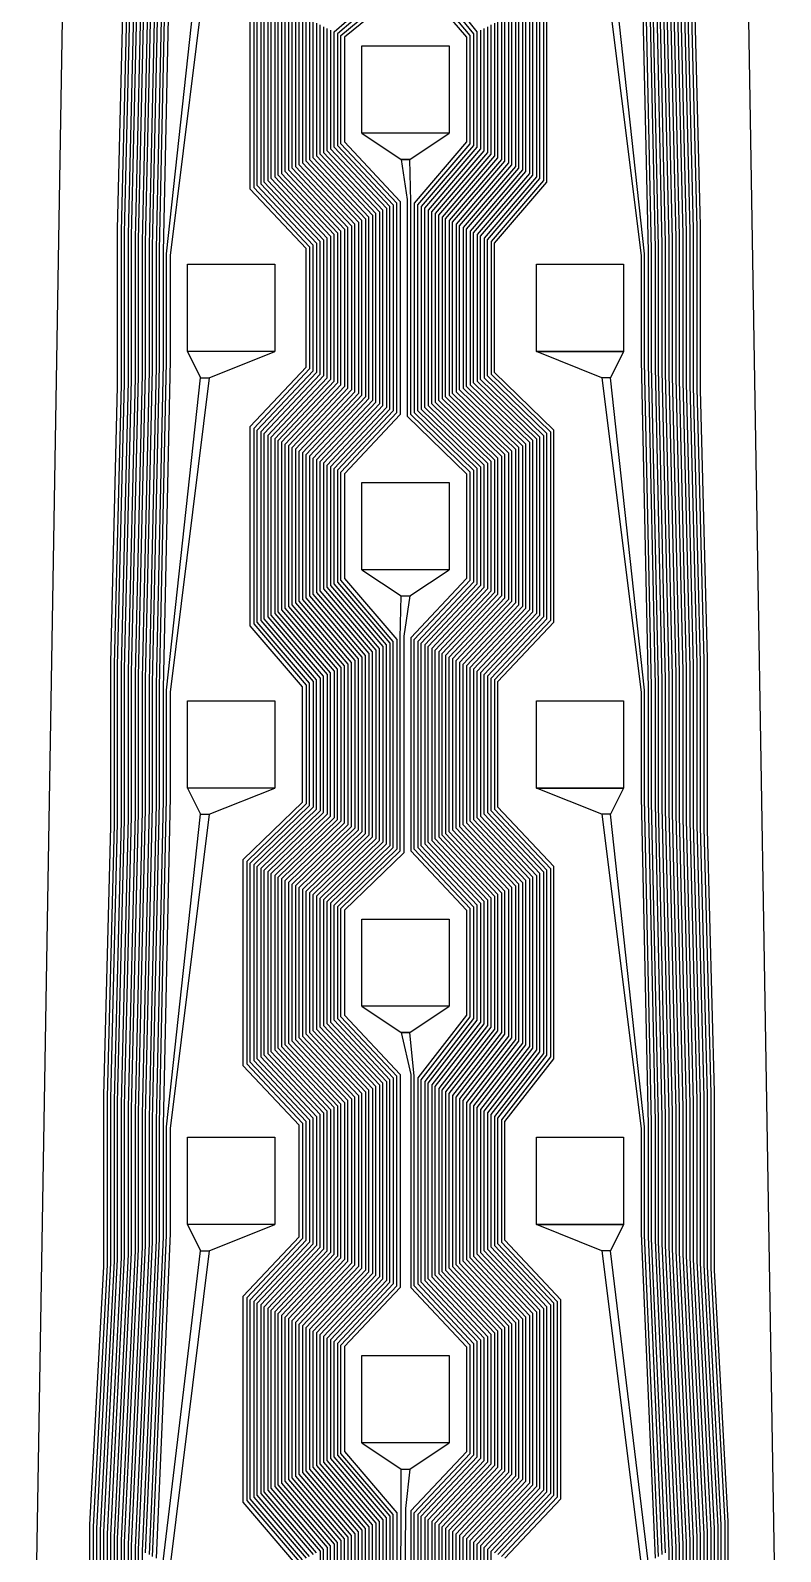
# Model space of a CAD drawing. Header units: inches. Extents: x 115980 to 170179, y 57000 to 74333.
# Drawn here: x 116293.8 to 116379.8, y 63013.2 to 63187.5 of the extents above; entities that cross this region are included whole.
import ezdxf

# ---------------------------------------------------------------- set-up
doc = ezdxf.new("R2010")
doc.units = ezdxf.units.IN
doc.header["$MEASUREMENT"] = 0
for name, color, linetype in [('metal', 221, 'Continuous'), ('nitride window', 40, 'Continuous'), ('profile', 140, 'Continuous')]:
    doc.layers.add(name, color=color, linetype=linetype)

msp = doc.modelspace()

# ---------------------------------------------------------------- linework, layer by layer
at = {"layer": 'metal'}
for points in [[(116305.42, 62997.49), (116305.42, 63013.89), (116307.02, 63048.29), (116307.02, 63063.09), (116307.82, 63098.69), (116307.82, 63112.69), (116308.62, 63149.09), (116308.62, 63162.29), (116309.42, 63199.49)], [(116309.83, 63199.69), (116309.02, 63162.09), (116309.02, 63149.29), (116308.22, 63112.49), (116308.22, 63098.89), (116307.42, 63062.89), (116307.42, 63048.49), (116305.82, 63013.69), (116305.82, 62997.69)], [(116363.8, 63199.69), (116364.62, 63162.09), (116364.62, 63149.29), (116365.42, 63112.49), (116365.42, 63098.89), (116366.22, 63062.89), (116366.22, 63048.49), (116367.82, 63013.69), (116367.82, 62997.69)], [(116368.22, 62997.49), (116368.22, 63013.89), (116366.62, 63048.29), (116366.62, 63063.09), (116365.82, 63098.69), (116365.82, 63112.69), (116365.02, 63149.09), (116365.02, 63162.29), (116364.22, 63199.49)], [(116305.82, 63197.69), (116305.02, 63164.09), (116305.02, 63147.29), (116304.22, 63114.49), (116304.22, 63096.89), (116303.42, 63064.89), (116303.42, 63046.49), (116301.82, 63015.69), (116301.82, 62995.69)], [(116302.22, 62995.89), (116302.22, 63015.49), (116303.82, 63046.69), (116303.82, 63064.69), (116304.62, 63097.09), (116304.62, 63114.29), (116305.42, 63147.49), (116305.42, 63163.89), (116306.22, 63197.89)], [(116306.62, 63198.09), (116305.82, 63163.69), (116305.82, 63147.69), (116305.02, 63114.09), (116305.02, 63097.29), (116304.22, 63064.49), (116304.22, 63046.89), (116302.62, 63015.29), (116302.62, 62996.09)], [(116303.02, 62996.29), (116303.02, 63015.09), (116304.62, 63047.09), (116304.62, 63064.29), (116305.42, 63097.49), (116305.42, 63113.89), (116306.22, 63147.89), (116306.22, 63163.49), (116307.02, 63198.29)], [(116307.42, 63198.49), (116306.62, 63163.29), (116306.62, 63148.09), (116305.82, 63113.69), (116305.82, 63097.69), (116305.02, 63064.09), (116305.02, 63047.29), (116303.42, 63014.89), (116303.42, 62996.49)], [(116303.82, 62996.69), (116303.82, 63014.69), (116305.42, 63047.49), (116305.42, 63063.89), (116306.22, 63097.89), (116306.22, 63113.49), (116307.02, 63148.29), (116307.02, 63163.09), (116307.82, 63198.69)], [(116308.22, 63198.89), (116307.42, 63162.89), (116307.42, 63148.49), (116306.62, 63113.29), (116306.62, 63098.09), (116305.82, 63063.69), (116305.82, 63047.69), (116304.22, 63014.49), (116304.22, 62996.89)], [(116304.62, 62997.09), (116304.62, 63014.29), (116306.22, 63047.89), (116306.22, 63063.49), (116307.02, 63098.29), (116307.02, 63113.09), (116307.82, 63148.69), (116307.82, 63162.69), (116308.62, 63199.09)], [(116309.02, 63199.29), (116308.22, 63162.49), (116308.22, 63148.89), (116307.42, 63112.89), (116307.42, 63098.49), (116306.62, 63063.29), (116306.62, 63048.09), (116305.02, 63014.09), (116305.02, 62997.29)], [(116306.22, 62997.89), (116306.22, 63013.49), (116307.82, 63048.69), (116307.82, 63062.69), (116308.62, 63099.09), (116308.62, 63112.29), (116309.42, 63149.49), (116309.42, 63161.89), (116313.32, 63197.69)], [(116314.32, 63197.69), (116309.82, 63161.69), (116309.82, 63149.69), (116309.02, 63112.09), (116309.02, 63099.29), (116308.22, 63062.49), (116308.22, 63048.89), (116306.62, 63013.29), (116306.62, 62998.09)], [(116359.32, 63197.69), (116363.82, 63161.69), (116363.82, 63149.69), (116364.62, 63112.09), (116364.62, 63099.29), (116365.42, 63062.49), (116365.42, 63048.89), (116367.02, 63013.29), (116367.02, 62998.09)], [(116367.42, 62997.89), (116367.42, 63013.49), (116365.82, 63048.69), (116365.82, 63062.69), (116365.02, 63099.09), (116365.02, 63112.29), (116364.22, 63149.49), (116364.22, 63161.89), (116360.32, 63197.69)], [(116364.62, 63199.29), (116365.42, 63162.49), (116365.42, 63148.89), (116366.22, 63112.89), (116366.22, 63098.49), (116367.02, 63063.29), (116367.02, 63048.09), (116368.62, 63014.09), (116368.62, 62997.29)], [(116369.02, 62997.09), (116369.02, 63014.29), (116367.42, 63047.89), (116367.42, 63063.49), (116366.62, 63098.29), (116366.62, 63113.09), (116365.82, 63148.69), (116365.82, 63162.69), (116365.02, 63199.09)], [(116365.42, 63198.89), (116366.22, 63162.89), (116366.22, 63148.49), (116367.02, 63113.29), (116367.02, 63098.09), (116367.82, 63063.69), (116367.82, 63047.69), (116369.42, 63014.49), (116369.42, 62996.89)], [(116369.82, 62996.69), (116369.82, 63014.69), (116368.22, 63047.49), (116368.22, 63063.89), (116367.42, 63097.89), (116367.42, 63113.49), (116366.62, 63148.29), (116366.62, 63163.09), (116365.82, 63198.69)], [(116366.22, 63198.49), (116367.02, 63163.29), (116367.02, 63148.09), (116367.82, 63113.69), (116367.82, 63097.69), (116368.62, 63064.09), (116368.62, 63047.29), (116370.22, 63014.89), (116370.22, 62996.49)], [(116370.62, 62996.29), (116370.62, 63015.09), (116369.02, 63047.09), (116369.02, 63064.29), (116368.22, 63097.49), (116368.22, 63113.89), (116367.42, 63147.89), (116367.42, 63163.49), (116366.62, 63198.29)], [(116367.02, 63198.09), (116367.82, 63163.69), (116367.82, 63147.69), (116368.62, 63114.09), (116368.62, 63097.29), (116369.42, 63064.49), (116369.42, 63046.89), (116371.02, 63015.29), (116371.02, 62996.09)], [(116371.42, 62995.89), (116371.42, 63015.49), (116369.82, 63046.69), (116369.82, 63064.69), (116369.02, 63097.09), (116369.02, 63114.29), (116368.22, 63147.49), (116368.22, 63163.89), (116367.42, 63197.89)], [(116367.82, 63197.69), (116368.62, 63164.09), (116368.62, 63147.29), (116369.42, 63114.49), (116369.42, 63096.89), (116370.22, 63064.89), (116370.22, 63046.49), (116371.82, 63015.69), (116371.82, 62995.69)], [(116300.62, 62995.09), (116300.62, 63016.29), (116302.22, 63045.89), (116302.22, 63065.49), (116303.02, 63096.29), (116303.02, 63115.09), (116303.82, 63146.69), (116303.82, 63164.69), (116304.62, 63197.09)], [(116305.02, 63197.29), (116304.22, 63164.49), (116304.22, 63146.89), (116303.42, 63114.89), (116303.42, 63096.49), (116302.62, 63065.29), (116302.62, 63046.09), (116301.02, 63016.09), (116301.02, 62995.29)], [(116301.42, 62995.49), (116301.42, 63015.89), (116303.02, 63046.29), (116303.02, 63065.09), (116303.82, 63096.69), (116303.82, 63114.69), (116304.62, 63147.09), (116304.62, 63164.29), (116305.42, 63197.49)], [(116372.22, 62995.49), (116372.22, 63015.89), (116370.62, 63046.29), (116370.62, 63065.09), (116369.82, 63096.69), (116369.82, 63114.69), (116369.02, 63147.09), (116369.02, 63164.29), (116368.22, 63197.49)], [(116368.62, 63197.29), (116369.42, 63164.49), (116369.42, 63146.89), (116370.22, 63114.89), (116370.22, 63096.49), (116371.02, 63065.29), (116371.02, 63046.09), (116372.62, 63016.09), (116372.62, 62995.29)], [(116373.02, 62995.09), (116373.02, 63016.29), (116371.42, 63045.89), (116371.42, 63065.49), (116370.62, 63096.29), (116370.62, 63115.09), (116369.82, 63146.69), (116369.82, 63164.69), (116369.02, 63197.09)], [(116369.42, 63196.89), (116370.22, 63164.89), (116370.22, 63146.49), (116371.02, 63115.29), (116371.02, 63096.09), (116371.82, 63065.69), (116371.82, 63045.69), (116373.42, 63016.49), (116373.42, 62994.89)], [(116373.82, 62994.69), (116373.82, 63016.69), (116372.22, 63045.49), (116372.22, 63065.89), (116371.42, 63095.89), (116371.42, 63115.49), (116370.62, 63146.29), (116370.62, 63165.09), (116369.82, 63196.69)], [(116338.82, 63194.19), (116344.62, 63187.09), (116344.62, 63174.29), (116338.62, 63167.29), (116338.62, 63144.09), (116345.42, 63137.49), (116345.42, 63123.89), (116339.02, 63117.09), (116339.02, 63094.29), (116345.42, 63087.49), (116345.42, 63073.89), (116339.82, 63066.69), (116339.82, 63044.69), (116346.22, 63037.89), (116346.22, 63023.49), (116339.82, 63016.69), (116339.82, 62994.69)], [(116340.22, 62994.89), (116340.22, 63016.49), (116346.62, 63023.29), (116346.62, 63038.09), (116340.22, 63044.89), (116340.22, 63066.49), (116345.82, 63073.69), (116345.82, 63087.69), (116339.42, 63094.49), (116339.42, 63116.89), (116345.82, 63123.69), (116345.82, 63137.69), (116339.02, 63144.29), (116339.02, 63167.09), (116345.02, 63174.09), (116345.02, 63187.29), (116339.32, 63194.44)], [(116333.82, 62994.69), (116333.82, 63016.69), (116327.82, 63023.69), (116327.82, 63037.69), (116334.22, 63044.49), (116334.22, 63066.89), (116327.82, 63073.69), (116327.82, 63087.69), (116334.62, 63094.29), (116334.62, 63117.09), (116328.62, 63124.09), (116328.62, 63137.29), (116335.02, 63144.09), (116335.02, 63167.29), (116328.62, 63174.09), (116328.62, 63187.29), (116335.71, 63193.47)], [(116336.2, 63193.22), (116329.02, 63187.09), (116329.02, 63174.29), (116335.42, 63167.49), (116335.42, 63143.89), (116329.02, 63137.09), (116329.02, 63124.29), (116335.02, 63117.29), (116335.02, 63094.09), (116328.22, 63087.49), (116328.22, 63073.89), (116334.62, 63067.09), (116334.62, 63044.29), (116328.22, 63037.49), (116328.22, 63023.89), (116334.22, 63016.89), (116334.22, 62994.49)], [(116334.62, 62994.29), (116334.62, 63017.09), (116328.62, 63024.09), (116328.62, 63037.29), (116335.02, 63044.09), (116335.02, 63067.29), (116328.62, 63074.09), (116328.62, 63087.29), (116335.42, 63093.89), (116335.42, 63117.49), (116329.42, 63124.49), (116329.42, 63136.89), (116335.82, 63143.69), (116335.82, 63167.69), (116329.42, 63174.49), (116329.42, 63186.89), (116336.7, 63192.96)], [(116337.2, 63192.7), (116329.82, 63186.69), (116329.82, 63174.69), (116336.22, 63167.89), (116336.22, 63143.49), (116329.82, 63136.69), (116329.82, 63124.69), (116335.82, 63117.69), (116335.82, 63093.69), (116329.02, 63087.09), (116329.02, 63074.29), (116335.42, 63067.49), (116335.42, 63043.89), (116329.02, 63037.09), (116329.02, 63024.29), (116335.02, 63017.29), (116335.02, 62994.09)], [(116337.82, 63193.69), (116343.82, 63186.69), (116343.82, 63174.69), (116337.82, 63167.69), (116337.82, 63143.69), (116344.62, 63137.09), (116344.62, 63124.29), (116338.22, 63117.49), (116338.22, 63093.89), (116344.62, 63087.09), (116344.62, 63074.29), (116339.02, 63067.09), (116339.02, 63044.29), (116345.42, 63037.49), (116345.42, 63023.89), (116339.02, 63017.09), (116339.02, 62994.29)], [(116339.42, 62994.49), (116339.42, 63016.89), (116345.82, 63023.69), (116345.82, 63037.69), (116339.42, 63044.49), (116339.42, 63066.89), (116345.02, 63074.09), (116345.02, 63087.29), (116338.62, 63094.09), (116338.62, 63117.29), (116345.02, 63124.09), (116345.02, 63137.29), (116338.22, 63143.89), (116338.22, 63167.49), (116344.22, 63174.49), (116344.22, 63186.89), (116338.32, 63193.94)], [(116324.22, 63011.89), (116318.22, 63018.89), (116318.22, 63042.49), (116324.62, 63049.29), (116324.62, 63062.09), (116318.22, 63068.89), (116318.22, 63092.49), (116325.02, 63099.09), (116325.02, 63112.29), (116319.02, 63119.29), (116319.02, 63142.09), (116325.42, 63148.89), (116325.42, 63162.49), (116319.02, 63169.29), (116319.02, 63192.09)], [(116319.42, 63191.89), (116319.42, 63169.49), (116325.82, 63162.69), (116325.82, 63148.69), (116319.42, 63141.89), (116319.42, 63119.49), (116325.42, 63112.49), (116325.42, 63098.89), (116318.62, 63092.29), (116318.62, 63069.09), (116325.02, 63062.29), (116325.02, 63049.09), (116318.62, 63042.29), (116318.62, 63019.09), (116324.62, 63012.09)], [(116325.02, 63012.29), (116319.02, 63019.29), (116319.02, 63042.09), (116325.42, 63048.89), (116325.42, 63062.49), (116319.02, 63069.29), (116319.02, 63092.09), (116325.82, 63098.69), (116325.82, 63112.69), (116319.82, 63119.69), (116319.82, 63141.69), (116326.22, 63148.49), (116326.22, 63162.89), (116319.82, 63169.69), (116319.82, 63191.69)], [(116320.22, 63191.49), (116320.22, 63169.89), (116326.62, 63163.09), (116326.62, 63148.29), (116320.22, 63141.49), (116320.22, 63119.89), (116326.22, 63112.89), (116326.22, 63098.49), (116319.42, 63091.89), (116319.42, 63069.49), (116325.82, 63062.69), (116325.82, 63048.69), (116319.42, 63041.89), (116319.42, 63019.49), (116325.42, 63012.49)], [(116325.82, 63012.69), (116319.82, 63019.69), (116319.82, 63041.69), (116326.22, 63048.49), (116326.22, 63062.89), (116319.82, 63069.69), (116319.82, 63091.69), (116326.62, 63098.29), (116326.62, 63113.09), (116320.62, 63120.09), (116320.62, 63141.29), (116327.02, 63148.09), (116327.02, 63163.29), (116320.62, 63170.09), (116320.62, 63191.29)], [(116321.02, 63191.09), (116321.02, 63170.29), (116327.42, 63163.49), (116327.42, 63147.89), (116321.02, 63141.09), (116321.02, 63120.29), (116327.02, 63113.29), (116327.02, 63098.09), (116320.22, 63091.49), (116320.22, 63069.89), (116326.62, 63063.09), (116326.62, 63048.29), (116320.22, 63041.49), (116320.22, 63019.89), (116326.22, 63012.89)], [(116326.62, 63013.09), (116320.62, 63020.09), (116320.62, 63041.29), (116327.02, 63048.09), (116327.02, 63063.29), (116320.62, 63070.09), (116320.62, 63091.29), (116327.42, 63097.89), (116327.42, 63113.49), (116321.42, 63120.49), (116321.42, 63140.89), (116327.82, 63147.69), (116327.82, 63163.69), (116321.42, 63170.49), (116321.42, 63190.89)], [(116321.82, 63190.69), (116321.82, 63170.69), (116328.22, 63163.89), (116328.22, 63147.49), (116321.82, 63140.69), (116321.82, 63120.69), (116327.82, 63113.69), (116327.82, 63097.69), (116321.02, 63091.09), (116321.02, 63070.29), (116327.42, 63063.49), (116327.42, 63047.89), (116321.02, 63041.09), (116321.02, 63020.29), (116327.02, 63013.29), (116327.02, 62998.09)], [(116351.82, 63190.69), (116351.82, 63170.69), (116345.82, 63163.69), (116345.82, 63147.69), (116352.62, 63141.09), (116352.62, 63120.29), (116346.22, 63113.49), (116346.22, 63097.89), (116352.62, 63091.09), (116352.62, 63070.29), (116347.02, 63063.09), (116347.02, 63048.29), (116353.42, 63041.49), (116353.42, 63019.89), (116347.02, 63013.09)], [(116347.42, 63012.89), (116353.82, 63019.69), (116353.82, 63041.69), (116347.42, 63048.49), (116347.42, 63062.89), (116353.02, 63070.09), (116353.02, 63091.29), (116346.62, 63098.09), (116346.62, 63113.29), (116353.02, 63120.09), (116353.02, 63141.29), (116346.22, 63147.89), (116346.22, 63163.49), (116352.22, 63170.49), (116352.22, 63190.89)], [(116352.62, 63191.09), (116352.62, 63170.29), (116346.62, 63163.29), (116346.62, 63148.09), (116353.42, 63141.49), (116353.42, 63119.89), (116347.02, 63113.09), (116347.02, 63098.29), (116353.42, 63091.49), (116353.42, 63069.89), (116347.82, 63062.69), (116347.82, 63048.69), (116354.22, 63041.89), (116354.22, 63019.49), (116347.82, 63012.69)], [(116348.22, 63012.49), (116354.62, 63019.29), (116354.62, 63042.09), (116348.22, 63048.89), (116348.22, 63062.49), (116353.82, 63069.69), (116353.82, 63091.69), (116347.42, 63098.49), (116347.42, 63112.89), (116353.82, 63119.69), (116353.82, 63141.69), (116347.02, 63148.29), (116347.02, 63163.09), (116353.02, 63170.09), (116353.02, 63191.29)], [(116327.42, 62997.89), (116327.42, 63013.49), (116321.42, 63020.49), (116321.42, 63040.89), (116327.82, 63047.69), (116327.82, 63063.69), (116321.42, 63070.49), (116321.42, 63090.89), (116328.22, 63097.49), (116328.22, 63113.89), (116322.22, 63120.89), (116322.22, 63140.49), (116328.62, 63147.29), (116328.62, 63164.09), (116322.22, 63170.89), (116322.22, 63190.49)], [(116322.62, 63190.29), (116322.62, 63171.09), (116329.02, 63164.29), (116329.02, 63147.09), (116322.62, 63140.29), (116322.62, 63121.09), (116328.62, 63114.09), (116328.62, 63097.29), (116321.82, 63090.69), (116321.82, 63070.69), (116328.22, 63063.89), (116328.22, 63047.49), (116321.82, 63040.69), (116321.82, 63020.69), (116327.82, 63013.69), (116327.82, 62997.69)], [(116328.22, 62997.49), (116328.22, 63013.89), (116322.22, 63020.89), (116322.22, 63040.49), (116328.62, 63047.29), (116328.62, 63064.09), (116322.22, 63070.89), (116322.22, 63090.49), (116329.02, 63097.09), (116329.02, 63114.29), (116323.02, 63121.29), (116323.02, 63140.09), (116329.42, 63146.89), (116329.42, 63164.49), (116323.02, 63171.29), (116323.02, 63190.09)], [(116323.42, 63189.89), (116323.42, 63171.49), (116329.82, 63164.69), (116329.82, 63146.69), (116323.42, 63139.89), (116323.42, 63121.49), (116329.42, 63114.49), (116329.42, 63096.89), (116322.62, 63090.29), (116322.62, 63071.09), (116329.02, 63064.29), (116329.02, 63047.09), (116322.62, 63040.29), (116322.62, 63021.09), (116328.62, 63014.09), (116328.62, 62997.29)], [(116329.02, 62997.09), (116329.02, 63014.29), (116323.02, 63021.29), (116323.02, 63040.09), (116329.42, 63046.89), (116329.42, 63064.49), (116323.02, 63071.29), (116323.02, 63090.09), (116329.82, 63096.69), (116329.82, 63114.69), (116323.82, 63121.69), (116323.82, 63139.69), (116330.22, 63146.49), (116330.22, 63164.89), (116323.82, 63171.69), (116323.82, 63189.69)], [(116324.22, 63189.49), (116324.22, 63171.89), (116330.62, 63165.09), (116330.62, 63146.29), (116324.22, 63139.49), (116324.22, 63121.89), (116330.22, 63114.89), (116330.22, 63096.49), (116323.42, 63089.89), (116323.42, 63071.49), (116329.82, 63064.69), (116329.82, 63046.69), (116323.42, 63039.89), (116323.42, 63021.49), (116329.42, 63014.49), (116329.42, 62996.89)], [(116329.82, 62996.69), (116329.82, 63014.69), (116323.82, 63021.69), (116323.82, 63039.69), (116330.22, 63046.49), (116330.22, 63064.89), (116323.82, 63071.69), (116323.82, 63089.69), (116330.62, 63096.29), (116330.62, 63115.09), (116324.62, 63122.09), (116324.62, 63139.29), (116331.02, 63146.09), (116331.02, 63165.29), (116324.62, 63172.09), (116324.62, 63189.29)], [(116325.02, 63189.09), (116325.02, 63172.29), (116331.42, 63165.49), (116331.42, 63145.89), (116325.02, 63139.09), (116325.02, 63122.29), (116331.02, 63115.29), (116331.02, 63096.09), (116324.22, 63089.49), (116324.22, 63071.89), (116330.62, 63065.09), (116330.62, 63046.29), (116324.22, 63039.49), (116324.22, 63021.89), (116330.22, 63014.89), (116330.22, 62996.49)], [(116330.62, 62996.29), (116330.62, 63015.09), (116324.62, 63022.09), (116324.62, 63039.29), (116331.02, 63046.09), (116331.02, 63065.29), (116324.62, 63072.09), (116324.62, 63089.29), (116331.42, 63095.89), (116331.42, 63115.49), (116325.42, 63122.49), (116325.42, 63138.89), (116331.82, 63145.69), (116331.82, 63165.69), (116325.42, 63172.49), (116325.42, 63188.89)], [(116343.42, 62996.49), (116343.42, 63014.89), (116349.82, 63021.69), (116349.82, 63039.69), (116343.42, 63046.49), (116343.42, 63064.89), (116349.02, 63072.09), (116349.02, 63089.29), (116342.62, 63096.09), (116342.62, 63115.29), (116349.02, 63122.09), (116349.02, 63139.29), (116342.22, 63145.89), (116342.22, 63165.49), (116348.22, 63172.49), (116348.22, 63188.89)], [(116348.62, 63189.09), (116348.62, 63172.29), (116342.62, 63165.29), (116342.62, 63146.09), (116349.42, 63139.49), (116349.42, 63121.89), (116343.02, 63115.09), (116343.02, 63096.29), (116349.42, 63089.49), (116349.42, 63071.89), (116343.82, 63064.69), (116343.82, 63046.69), (116350.22, 63039.89), (116350.22, 63021.49), (116343.82, 63014.69), (116343.82, 62996.69)], [(116344.22, 62996.89), (116344.22, 63014.49), (116350.62, 63021.29), (116350.62, 63040.09), (116344.22, 63046.89), (116344.22, 63064.49), (116349.82, 63071.69), (116349.82, 63089.69), (116343.42, 63096.49), (116343.42, 63114.89), (116349.82, 63121.69), (116349.82, 63139.69), (116343.02, 63146.29), (116343.02, 63165.09), (116349.02, 63172.09), (116349.02, 63189.29)], [(116349.42, 63189.49), (116349.42, 63171.89), (116343.42, 63164.89), (116343.42, 63146.49), (116350.22, 63139.89), (116350.22, 63121.49), (116343.82, 63114.69), (116343.82, 63096.69), (116350.22, 63089.89), (116350.22, 63071.49), (116344.62, 63064.29), (116344.62, 63047.09), (116351.02, 63040.29), (116351.02, 63021.09), (116344.62, 63014.29), (116344.62, 62997.09)], [(116345.02, 62997.29), (116345.02, 63014.09), (116351.42, 63020.89), (116351.42, 63040.49), (116345.02, 63047.29), (116345.02, 63064.09), (116350.62, 63071.29), (116350.62, 63090.09), (116344.22, 63096.89), (116344.22, 63114.49), (116350.62, 63121.29), (116350.62, 63140.09), (116343.82, 63146.69), (116343.82, 63164.69), (116349.82, 63171.69), (116349.82, 63189.69)], [(116350.22, 63189.89), (116350.22, 63171.49), (116344.22, 63164.49), (116344.22, 63146.89), (116351.02, 63140.29), (116351.02, 63121.09), (116344.62, 63114.29), (116344.62, 63097.09), (116351.02, 63090.29), (116351.02, 63071.09), (116345.42, 63063.89), (116345.42, 63047.49), (116351.82, 63040.69), (116351.82, 63020.69), (116345.42, 63013.89), (116345.42, 62997.49)], [(116345.82, 62997.69), (116345.82, 63013.69), (116352.22, 63020.49), (116352.22, 63040.89), (116345.82, 63047.69), (116345.82, 63063.69), (116351.42, 63070.89), (116351.42, 63090.49), (116345.02, 63097.29), (116345.02, 63114.09), (116351.42, 63120.89), (116351.42, 63140.49), (116344.62, 63147.09), (116344.62, 63164.29), (116350.62, 63171.29), (116350.62, 63190.09)], [(116351.02, 63190.29), (116351.02, 63171.09), (116345.02, 63164.09), (116345.02, 63147.29), (116351.82, 63140.69), (116351.82, 63120.69), (116345.42, 63113.89), (116345.42, 63097.49), (116351.82, 63090.69), (116351.82, 63070.69), (116346.22, 63063.49), (116346.22, 63047.89), (116352.62, 63041.09), (116352.62, 63020.29), (116346.22, 63013.49), (116346.22, 62997.89)], [(116346.62, 62998.09), (116346.62, 63013.29), (116353.02, 63020.09), (116353.02, 63041.29), (116346.62, 63048.09), (116346.62, 63063.29), (116352.22, 63070.49), (116352.22, 63090.89), (116345.82, 63097.69), (116345.82, 63113.69), (116352.22, 63120.49), (116352.22, 63140.89), (116345.42, 63147.49), (116345.42, 63163.89), (116351.42, 63170.89), (116351.42, 63190.49)], [(116325.82, 63188.69), (116325.82, 63172.69), (116332.22, 63165.89), (116332.22, 63145.49), (116325.82, 63138.69), (116325.82, 63122.69), (116331.82, 63115.69), (116331.82, 63095.69), (116325.02, 63089.09), (116325.02, 63072.29), (116331.42, 63065.49), (116331.42, 63045.89), (116325.02, 63039.09), (116325.02, 63022.29), (116331.02, 63015.29), (116331.02, 62996.09)], [(116331.42, 62995.89), (116331.42, 63015.49), (116325.42, 63022.49), (116325.42, 63038.89), (116331.82, 63045.69), (116331.82, 63065.69), (116325.42, 63072.49), (116325.42, 63088.89), (116332.22, 63095.49), (116332.22, 63115.89), (116326.22, 63122.89), (116326.22, 63138.49), (116332.62, 63145.29), (116332.62, 63166.09), (116326.22, 63172.89), (116326.22, 63188.49)], [(116326.62, 63188.29), (116326.62, 63173.09), (116333.02, 63166.29), (116333.02, 63145.09), (116326.62, 63138.29), (116326.62, 63123.09), (116332.62, 63116.09), (116332.62, 63095.29), (116325.82, 63088.69), (116325.82, 63072.69), (116332.22, 63065.89), (116332.22, 63045.49), (116325.82, 63038.69), (116325.82, 63022.69), (116331.82, 63015.69), (116331.82, 62995.69)], [(116332.22, 62995.49), (116332.22, 63015.89), (116326.22, 63022.89), (116326.22, 63038.49), (116332.62, 63045.29), (116332.62, 63066.09), (116326.22, 63072.89), (116326.22, 63088.49), (116333.02, 63095.09), (116333.02, 63116.29), (116327.02, 63123.29), (116327.02, 63138.09), (116333.42, 63144.89), (116333.42, 63166.49), (116327.02, 63173.29), (116327.02, 63188.09)], [(116327.42, 63187.89), (116327.42, 63173.49), (116333.82, 63166.69), (116333.82, 63144.69), (116327.42, 63137.89), (116327.42, 63123.49), (116333.42, 63116.49), (116333.42, 63094.89), (116326.62, 63088.29), (116326.62, 63073.09), (116333.02, 63066.29), (116333.02, 63045.09), (116326.62, 63038.29), (116326.62, 63023.09), (116332.62, 63016.09), (116332.62, 62995.29)], [(116333.02, 62995.09), (116333.02, 63016.29), (116327.02, 63023.29), (116327.02, 63038.09), (116333.42, 63044.89), (116333.42, 63066.49), (116327.02, 63073.29), (116327.02, 63088.09), (116333.82, 63094.69), (116333.82, 63116.69), (116327.82, 63123.69), (116327.82, 63137.69), (116334.22, 63144.49), (116334.22, 63166.89), (116327.82, 63173.69), (116327.82, 63187.69)], [(116328.22, 63187.49), (116328.22, 63173.89), (116334.62, 63167.09), (116334.62, 63144.29), (116328.22, 63137.49), (116328.22, 63123.89), (116334.22, 63116.89), (116334.22, 63094.49), (116327.42, 63087.89), (116327.42, 63073.49), (116333.82, 63066.69), (116333.82, 63044.69), (116327.42, 63037.89), (116327.42, 63023.49), (116333.42, 63016.49), (116333.42, 62994.89)], [(116345.42, 63187.49), (116345.42, 63173.89), (116339.42, 63166.89), (116339.42, 63144.49), (116346.22, 63137.89), (116346.22, 63123.49), (116339.82, 63116.69), (116339.82, 63094.69), (116346.22, 63087.89), (116346.22, 63073.49), (116340.62, 63066.29), (116340.62, 63045.09), (116347.02, 63038.29), (116347.02, 63023.09), (116340.62, 63016.29), (116340.62, 62995.09)], [(116341.02, 62995.29), (116341.02, 63016.09), (116347.42, 63022.89), (116347.42, 63038.49), (116341.02, 63045.29), (116341.02, 63066.09), (116346.62, 63073.29), (116346.62, 63088.09), (116340.22, 63094.89), (116340.22, 63116.49), (116346.62, 63123.29), (116346.62, 63138.09), (116339.82, 63144.69), (116339.82, 63166.69), (116345.82, 63173.69), (116345.82, 63187.69)], [(116346.22, 63187.89), (116346.22, 63173.49), (116340.22, 63166.49), (116340.22, 63144.89), (116347.02, 63138.29), (116347.02, 63123.09), (116340.62, 63116.29), (116340.62, 63095.09), (116347.02, 63088.29), (116347.02, 63073.09), (116341.42, 63065.89), (116341.42, 63045.49), (116347.82, 63038.69), (116347.82, 63022.69), (116341.42, 63015.89), (116341.42, 62995.49)], [(116341.82, 62995.69), (116341.82, 63015.69), (116348.22, 63022.49), (116348.22, 63038.89), (116341.82, 63045.69), (116341.82, 63065.69), (116347.42, 63072.89), (116347.42, 63088.49), (116341.02, 63095.29), (116341.02, 63116.09), (116347.42, 63122.89), (116347.42, 63138.49), (116340.62, 63145.09), (116340.62, 63166.29), (116346.62, 63173.29), (116346.62, 63188.09)], [(116347.02, 63188.29), (116347.02, 63173.09), (116341.02, 63166.09), (116341.02, 63145.29), (116347.82, 63138.69), (116347.82, 63122.69), (116341.42, 63115.89), (116341.42, 63095.49), (116347.82, 63088.69), (116347.82, 63072.69), (116342.22, 63065.49), (116342.22, 63045.89), (116348.62, 63039.09), (116348.62, 63022.29), (116342.22, 63015.49), (116342.22, 62995.89)], [(116342.62, 62996.09), (116342.62, 63015.29), (116349.02, 63022.09), (116349.02, 63039.29), (116342.62, 63046.09), (116342.62, 63065.29), (116348.22, 63072.49), (116348.22, 63088.89), (116341.82, 63095.69), (116341.82, 63115.69), (116348.22, 63122.49), (116348.22, 63138.89), (116341.42, 63145.49), (116341.42, 63165.89), (116347.42, 63172.89), (116347.42, 63188.49)], [(116347.82, 63188.69), (116347.82, 63172.69), (116341.82, 63165.69), (116341.82, 63145.69), (116348.62, 63139.09), (116348.62, 63122.29), (116342.22, 63115.49), (116342.22, 63095.89), (116348.62, 63089.09), (116348.62, 63072.29), (116343.02, 63065.09), (116343.02, 63046.29), (116349.42, 63039.49), (116349.42, 63021.89), (116343.02, 63015.09), (116343.02, 62996.29)], [(116338.62, 62994.09), (116338.62, 63017.29), (116345.02, 63024.09), (116345.02, 63037.29), (116338.62, 63044.09), (116338.62, 63067.29), (116344.22, 63074.49), (116344.22, 63086.89), (116337.82, 63093.69), (116337.82, 63117.69), (116344.22, 63124.49), (116344.22, 63136.89), (116337.42, 63143.49), (116337.42, 63167.89), (116337.32, 63172.69), (116337.32, 63172.69), (116336.32, 63172.69), (116337.02, 63168.09), (116337.02, 63143.29), (116343.82, 63136.69), (116343.82, 63124.69), (116337.42, 63117.89), (116337.42, 63093.49), (116343.82, 63086.69), (116343.82, 63074.69), (116338.22, 63067.49), (116338.22, 63043.89), (116344.62, 63037.09), (116344.62, 63024.29), (116338.22, 63017.49), (116338.22, 62993.89)], [(116307.02, 63013.09), (116308.62, 63049.09), (116308.62, 63062.29), (116309.42, 63099.49), (116309.42, 63111.89), (116313.32, 63147.69), (116313.32, 63147.69), (116314.32, 63147.69), (116309.82, 63111.69), (116309.82, 63099.69), (116309.02, 63062.09), (116309.02, 63049.29), (116307.42, 63012.89)], [(116366.62, 63013.09), (116365.02, 63049.09), (116365.02, 63062.29), (116364.22, 63099.49), (116364.22, 63111.89), (116360.32, 63147.69), (116360.32, 63147.69), (116359.32, 63147.69), (116363.82, 63111.69), (116363.82, 63099.69), (116364.62, 63062.09), (116364.62, 63049.29), (116366.22, 63012.89)], [(116335.42, 62993.89), (116335.42, 63017.49), (116329.42, 63024.49), (116329.42, 63036.89), (116335.82, 63043.69), (116335.82, 63067.69), (116329.42, 63074.49), (116329.42, 63086.89), (116336.22, 63093.49), (116336.22, 63117.89), (116336.32, 63122.69), (116336.32, 63122.69), (116337.32, 63122.69), (116336.62, 63118.09), (116336.62, 63093.29), (116329.83, 63086.72), (116329.82, 63074.69), (116336.22, 63067.89), (116336.22, 63043.49), (116329.83, 63036.72), (116329.82, 63024.69), (116335.82, 63017.69), (116335.82, 62993.69)], [(116307.82, 63012.69), (116309.42, 63049.49), (116309.42, 63061.89), (116313.32, 63097.69), (116313.32, 63097.69), (116314.32, 63097.69), (116309.82, 63061.69), (116309.82, 63049.69), (116308.22, 63012.49)], [(116365.82, 63012.69), (116364.22, 63049.49), (116364.22, 63061.89), (116360.32, 63097.69), (116360.32, 63097.69), (116359.32, 63097.69), (116363.82, 63061.69), (116363.82, 63049.69), (116365.42, 63012.49)], [(116337.82, 62993.69), (116337.82, 63017.69), (116344.22, 63024.49), (116344.22, 63036.89), (116337.82, 63043.69), (116337.82, 63067.69), (116337.32, 63072.69), (116337.32, 63072.69), (116336.32, 63072.69), (116337.42, 63067.89), (116337.42, 63043.49), (116343.82, 63036.69), (116343.8, 63024.66), (116337.42, 63017.89), (116337.42, 62993.49)], [(116336.22, 62993.49), (116336.32, 63017.94), (116336.32, 63022.69), (116336.32, 63022.69), (116337.32, 63022.69), (116336.82, 63018.19), (116336.62, 62993.29)]]:
    msp.add_lwpolyline(points, dxfattribs=at)
for points in [[(116331.82, 63185.69), (116341.82, 63185.69), (116341.82, 63175.69), (116331.82, 63175.69)], [(116341.82, 63175.69), (116331.82, 63175.69), (116336.32, 63172.69), (116337.32, 63172.69), (116341.82, 63175.69)], [(116311.82, 63160.69), (116321.82, 63160.69), (116321.82, 63150.69), (116311.82, 63150.69)], [(116351.82, 63160.69), (116361.82, 63160.69), (116361.82, 63150.69), (116351.82, 63150.69)], [(116321.82, 63150.69), (116311.82, 63150.69), (116313.32, 63147.69), (116314.32, 63147.69), (116321.82, 63150.69)], [(116351.82, 63150.69), (116361.82, 63150.69), (116360.32, 63147.69), (116359.32, 63147.69), (116351.82, 63150.69)], [(116331.82, 63135.69), (116341.82, 63135.69), (116341.82, 63125.69), (116331.82, 63125.69)], [(116341.82, 63125.69), (116331.82, 63125.69), (116336.32, 63122.69), (116337.32, 63122.69), (116341.82, 63125.69)], [(116311.82, 63110.69), (116321.82, 63110.69), (116321.82, 63100.69), (116311.82, 63100.69)], [(116351.82, 63110.69), (116361.82, 63110.69), (116361.82, 63100.69), (116351.82, 63100.69)], [(116321.82, 63100.69), (116311.82, 63100.69), (116313.32, 63097.69), (116314.32, 63097.69), (116321.82, 63100.69)], [(116351.82, 63100.69), (116361.82, 63100.69), (116360.32, 63097.69), (116359.32, 63097.69), (116351.82, 63100.69)], [(116331.82, 63085.69), (116341.82, 63085.69), (116341.82, 63075.69), (116331.82, 63075.69)], [(116341.82, 63075.69), (116331.82, 63075.69), (116336.32, 63072.69), (116337.32, 63072.69), (116341.82, 63075.69)], [(116311.82, 63060.69), (116321.82, 63060.69), (116321.82, 63050.69), (116311.82, 63050.69)], [(116351.82, 63060.69), (116361.82, 63060.69), (116361.82, 63050.69), (116351.82, 63050.69)], [(116321.82, 63050.69), (116311.82, 63050.69), (116313.32, 63047.69), (116314.32, 63047.69), (116321.82, 63050.69)], [(116351.82, 63050.69), (116361.82, 63050.69), (116360.32, 63047.69), (116359.32, 63047.69), (116351.82, 63050.69)], [(116313.32, 63047.69), (116314.32, 63047.69), (116309.82, 63011.69), (116309.82, 62999.69), (116309.02, 62962.09), (116309.02, 62949.29), (116308.22, 62912.49), (116308.22, 62898.89), (116307.42, 62862.89), (116307.42, 62848.49), (116311.32, 62800.69), (116310.72, 62800.69), (116307.02, 62848.29), (116307.02, 62863.09), (116307.82, 62898.69), (116307.82, 62912.69), (116308.62, 62949.09), (116308.62, 62962.29), (116309.02, 62999.29), (116309.02, 63012.09), (116313.32, 63047.69)], [(116360.32, 63047.69), (116359.32, 63047.69), (116363.82, 63011.69), (116363.82, 62999.69), (116364.62, 62962.09), (116364.62, 62949.29), (116365.42, 62912.49), (116365.42, 62898.89), (116366.22, 62862.89), (116366.22, 62848.49), (116361.12, 62800.69), (116361.72, 62800.69), (116366.62, 62848.29), (116366.62, 62863.09), (116365.82, 62898.69), (116365.82, 62912.69), (116365.02, 62949.09), (116365.02, 62962.29), (116364.62, 62999.29), (116364.62, 63012.09), (116360.32, 63047.69)], [(116331.82, 63035.69), (116341.82, 63035.69), (116341.82, 63025.69), (116331.82, 63025.69)], [(116341.82, 63025.69), (116331.82, 63025.69), (116336.32, 63022.69), (116337.32, 63022.69), (116341.82, 63025.69)]]:
    msp.add_lwpolyline(points, close=True, dxfattribs=at)
at = {"layer": 'nitride window'}
for points in [[(116331.82, 63185.69), (116341.82, 63185.69), (116341.82, 63175.69), (116331.82, 63175.69)], [(116311.82, 63160.69), (116321.82, 63160.69), (116321.82, 63150.69), (116311.82, 63150.69)], [(116351.82, 63160.69), (116361.82, 63160.69), (116361.82, 63150.69), (116351.82, 63150.69)], [(116331.82, 63135.69), (116341.82, 63135.69), (116341.82, 63125.69), (116331.82, 63125.69)], [(116311.82, 63110.69), (116321.82, 63110.69), (116321.82, 63100.69), (116311.82, 63100.69)], [(116351.82, 63110.69), (116361.82, 63110.69), (116361.82, 63100.69), (116351.82, 63100.69)], [(116331.82, 63085.69), (116341.82, 63085.69), (116341.82, 63075.69), (116331.82, 63075.69)], [(116311.82, 63060.69), (116321.82, 63060.69), (116321.82, 63050.69), (116311.82, 63050.69)], [(116351.82, 63060.69), (116361.82, 63060.69), (116361.82, 63050.69), (116351.82, 63050.69)], [(116331.82, 63035.69), (116341.82, 63035.69), (116341.82, 63025.69), (116331.82, 63025.69)]]:
    msp.add_lwpolyline(points, close=True, dxfattribs=at)
at = {"layer": 'profile'}
msp.add_lwpolyline([(116336.82, 63989.29), (116311.82, 63860.69), (116307.82, 63810.69), (116293.82, 62970.69), (116294.32, 62280.62), (116379.31, 62280.62), (116379.82, 62970.69), (116365.82, 63810.69), (116361.82, 63860.69)], close=True, dxfattribs=at)

doc.saveas('drawing.dxf')
